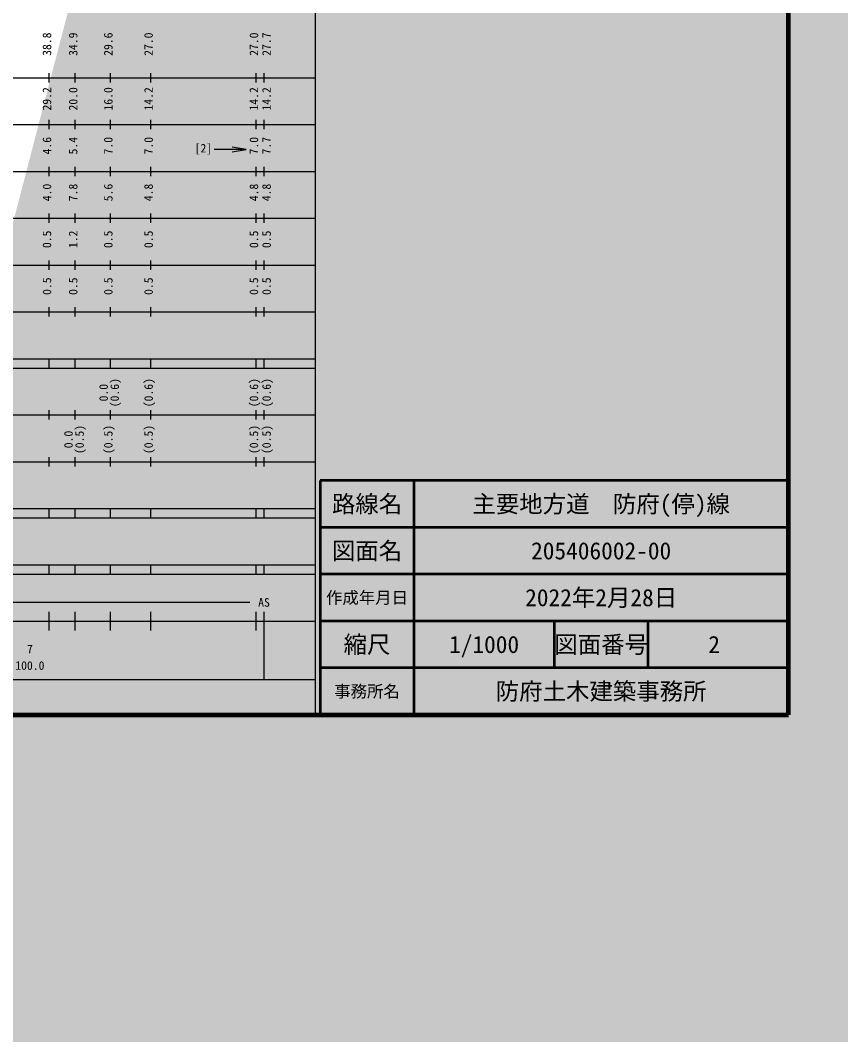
# Model space of a CAD drawing. Units: millimetres on the paper, enlarged 1000 times. Extents: x -55602354 to 84056675, y -218924267 to 380000.
# Drawn here: x 515950 to 691159, y -48329 to 168272 of the extents above; entities that cross this region are included whole.
import ezdxf
from ezdxf.enums import TextEntityAlignment as Align

# ---------------------------------------------------------------- set-up
doc = ezdxf.new("R2010")
doc.units = ezdxf.units.MM
doc.header["$LTSCALE"] = 1000
for name, color, linetype, lineweight in [('M-STR-STRC', 7, 'Continuous', 25), ('M-TTL', 2, 'Continuous', 140), ('M-TTL-BAND', 7, 'Continuous', 25), ('M-TTL-FRAM', 2, 'Continuous', 50), ('M-TTL-LINE', 7, 'Continuous', 50)]:
    doc.layers.add(name, color=color, linetype=linetype, lineweight=lineweight)
doc.layers.add('M-TTL-TXT', color=7, linetype='Continuous')
doc.styles.add('ＭＳ ゴシック', font='')
doc.styles.get('ＭＳ ゴシック').set_extended_font_data('MS Gothic')

# ---------------------------------------------------------------- blocks, each defined once
blk = doc.blocks.new('open_arrow')
at = {"color": 0, "linetype": 'Continuous', "lineweight": -2}
blk.add_lwpolyline([(7.5, 1.25), (0, 0), (7.5, -1.25)], dxfattribs=at)

msp = doc.modelspace()

# ---------------------------------------------------------------- hatches: boundary and pattern name
at = {"layer": 'M-STR-STRC'}
msp.add_hatch(color=256, dxfattribs=at).paths.add_polyline_path([(-55594916, -215317041, 1), (-55594610, -215317070, 1), (-55594305, -215317098, 1), (-55580797, -215307366, 0.41421), (-55580889, -215307431, 0.41421), (-55580745, -215307064, 0.41421), (-55580837, -215307129, 0.41421), (-55580692, -215306761, 0.41421), (-55580785, -215306827, 0.41421), (-55566345, -215305448, 1), (-55566384, -215305752, 1), (-55566423, -215306056, 1), (-55597548, -215332337, 0.41421), (-55597635, -215332409, 0.41421), (-55597517, -215332032, 0.41421), (-55597604, -215332103, 0.41421), (-55597486, -215331727, 0.41421), (-55597573, -215331798, 0.41421), (-55585677, -215342470, 0.41421), (-55585743, -215342562, 0.41421), (-55585726, -215342167, 0.41421), (-55585792, -215342259, 0.41421), (-55585774, -215341865, 0.41421), (-55585841, -215341956, 0.41421), (-55571762, -215344566, 1), (-55571732, -215344261, 1), (-55571703, -215343956, 1), (-55559075, -215335789, 1), (-55559380, -215335758, 1), (-55559685, -215335727, 1), (-55555688, -215322973, 1), (-55555727, -215323277, 1), (-55555767, -215323581, 1), (-55393271, -215354691, 1), (-55393233, -215354387, 1), (-55393196, -215354083, 1), (-55410449, -215351682, 1), (-55410411, -215351378, 1), (-55410374, -215351073, 1), (-55407336, -215338454, 1), (-55407557, -215338427, 1), (-55407777, -215338399, 1), (-55271677, -215370690, 1), (-55271982, -215370659, 1), (-55272287, -215370628, 1), (-55266346, -215358322, 1), (-55266377, -215358627, 1), (-55266407, -215358932, 1), (-55289179, -215367259, 1), (-55289140, -215366955, 1), (-55289100, -215366651, 1), (571140, 349427, -0.39598), (571140, 349427), (571140, 348155), (571851, 348154), (573112, 350484, 0.38568), (573112, 350484)])

# ---------------------------------------------------------------- linework, layer by layer
at = {"layer": 'M-TTL'}
for p, q in [((680000, 20000), (680000, 380000)), ((40000, 20000), (680000, 20000))]:
    msp.add_line(p, q, dxfattribs=at)
at = {"layer": 'M-TTL-BAND'}
for p, q in [((579000, 20000), (579000, 370000)), ((40000, 156000), (579000, 156000)), ((522100, 155000), (522100, 157000)), ((527700, 155000), (527700, 157000)), ((535200, 155000), (535200, 157000)), ((543800, 155000), (543800, 157000)), ((566300, 155000), (566300, 157000)), ((568000, 155000), (568000, 157000)), ((46000, 146000), (579000, 146000)), ((522100, 145000), (522100, 147000)), ((527700, 145000), (527700, 147000)), ((535200, 145000), (535200, 147000)), ((543800, 145000), (543800, 147000)), ((566300, 145000), (566300, 147000)), ((568000, 145000), (568000, 147000)), ((564168, 140673), (557355, 140673)), ((522100, 135000), (522100, 137000)), ((527700, 135000), (527700, 137000)), ((535200, 135000), (535200, 137000)), ((543800, 135000), (543800, 137000)), ((566300, 135000), (566300, 137000)), ((568000, 135000), (568000, 137000)), ((52000, 136000), (579000, 136000)), ((46000, 126000), (579000, 126000)), ((522100, 125000), (522100, 127000)), ((527700, 125000), (527700, 127000)), ((535200, 125000), (535200, 127000)), ((543800, 125000), (543800, 127000)), ((566300, 125000), (566300, 127000)), ((568000, 125000), (568000, 127000)), ((522100, 115000), (522100, 117000)), ((527700, 115000), (527700, 117000)), ((535200, 115000), (535200, 117000)), ((543800, 115000), (543800, 117000)), ((566300, 115000), (566300, 117000)), ((568000, 115000), (568000, 117000)), ((52000, 116000), (579000, 116000)), ((522100, 105000), (522100, 107000)), ((527700, 105000), (527700, 107000)), ((535200, 105000), (535200, 107000)), ((543800, 105000), (543800, 107000)), ((566300, 105000), (566300, 107000)), ((568000, 105000), (568000, 107000)), ((46000, 106000), (579000, 106000)), ((40000, 96000), (579000, 96000)), ((522100, 94000), (522100, 96000)), ((527700, 94000), (527700, 96000)), ((535200, 94000), (535200, 96000)), ((543800, 94000), (543800, 96000)), ((566300, 94000), (566300, 96000)), ((568000, 94000), (568000, 96000)), ((40000, 94000), (579000, 94000)), ((522100, 83000), (522100, 85000)), ((527700, 83000), (527700, 85000)), ((535200, 83000), (535200, 85000)), ((543800, 83000), (543800, 85000)), ((566300, 83000), (566300, 85000)), ((568000, 83000), (568000, 85000)), ((49000, 84000), (579000, 84000)), ((40000, 74000), (579000, 74000)), ((522100, 73000), (522100, 75000)), ((527700, 73000), (527700, 75000)), ((535200, 73000), (535200, 75000)), ((543800, 73000), (543800, 75000)), ((566300, 73000), (566300, 75000)), ((568000, 73000), (568000, 75000)), ((40000, 64000), (579000, 64000)), ((522100, 62000), (522100, 64000)), ((527700, 62000), (527700, 64000)), ((535200, 62000), (535200, 64000)), ((543800, 62000), (543800, 64000)), ((566300, 62000), (566300, 64000)), ((568000, 62000), (568000, 64000)), ((40000, 62000), (579000, 62000)), ((40000, 52000), (579000, 52000)), ((522100, 50000), (522100, 52000)), ((527700, 50000), (527700, 52000)), ((535200, 50000), (535200, 52000)), ((543800, 50000), (543800, 52000)), ((566300, 50000), (566300, 52000)), ((568000, 50000), (568000, 52000)), ((40000, 50000), (579000, 50000)), ((71000, 44000), (565000, 44000)), ((522100, 38000), (522100, 42000)), ((527700, 38000), (527700, 42000)), ((535200, 38000), (535200, 42000)), ((543800, 38000), (543800, 42000)), ((566300, 38000), (566300, 42000)), ((568000, 27500), (568000, 42000)), ((40000, 40000), (579000, 40000)), ((68000, 27500), (579000, 27500))]:
    msp.add_line(p, q, dxfattribs=at)
at = {"layer": 'M-TTL-FRAM'}
for p, q in [((680000, 70000), (580000, 70000)), ((580000, 70000), (580000, 20000))]:
    msp.add_line(p, q, dxfattribs=at)
at = {"layer": 'M-TTL-LINE'}
for p, q in [((600000, 70000), (600000, 20000)), ((680000, 60000), (580000, 60000)), ((680000, 50000), (580000, 50000)), ((680000, 40000), (580000, 40000)), ((630000, 40000), (630000, 30000)), ((650000, 40000), (650000, 30000)), ((680000, 30000), (580000, 30000))]:
    msp.add_line(p, q, dxfattribs=at)

# ---------------------------------------------------------------- block references
at = {"layer": 'M-TTL-BAND', "xscale": 400, "yscale": 400, "rotation": 180}
msp.add_blockref('open_arrow', (564168, 140673), dxfattribs=at)

# ---------------------------------------------------------------- texts
at = {"layer": 'M-TTL-BAND', "style": 'ＭＳ ゴシック'}
for s, p in [('38.8', (523100, 163174)), ('34.9', (528700, 163174)), ('29.6', (536200, 163174)), ('27.0', (544800, 163174)), ('27.0', (567300, 163174)), ('27.7', (570000, 163174)), ('29.2', (523100, 151500)), ('20.0', (528700, 151500)), ('16.0', (536200, 151500)), ('14.2', (544800, 151500)), ('14.2', (567300, 151500)), ('14.2', (570000, 151500)), ('4.6', (523100, 141500)), ('5.4', (528700, 141500)), ('7.0', (536200, 141500)), ('7.0', (544800, 141500)), ('7.0', (567300, 141500)), ('7.7', (570000, 141500)), ('4.0', (523100, 131500)), ('7.8', (528700, 131500)), ('5.6', (536200, 131500)), ('4.8', (544800, 131500)), ('4.8', (567300, 131500)), ('4.8', (570000, 131500)), ('0.5', (523100, 121500)), ('1.2', (528700, 121500)), ('0.5', (536200, 121500)), ('0.5', (544800, 121500)), ('0.5', (567300, 121500)), ('0.5', (570000, 121500)), ('0.5', (523100, 111500)), ('0.5', (528700, 111500)), ('0.5', (536200, 111500)), ('0.5', (544800, 111500)), ('0.5', (567300, 111500)), ('0.5', (570000, 111500)), ('(0.6)', (537570, 88764)), ('(0.6)', (544800, 88764)), ('(0.6)', (567300, 88764)), ('(0.6)', (570000, 88764)), ('0.0', (535200, 88764)), ('0.0', (527700, 78764)), ('(0.5)', (530070, 78764)), ('(0.5)', (536200, 78764)), ('(0.5)', (544800, 78764)), ('(0.5)', (567300, 78764)), ('(0.5)', (570000, 78764))]:
    msp.add_text(s, height=1833, rotation=90, dxfattribs=at).set_placement(p, align=Align.BOTTOM_CENTER)
for s, p in [('[2]', (555050, 139500)), ('AS', (568000, 42500)), ('7', (518000, 32523)), ('100.0', (518000, 29033))]:
    msp.add_text(s, height=1833, dxfattribs=at).set_placement(p, align=Align.BOTTOM_CENTER)
at = {"layer": 'M-TTL-TXT', "style": 'ＭＳ ゴシック'}
for s, height, p in [('路線名', 3666, (590000, 65000)), ('路線名', 3666, (590000, 65000)), ('主要地方道\u3000防府(停)線', 3666, (640000, 65000)), ('図面名', 3666, (590000, 55000)), ('図面名', 3666, (590000, 55000)), ('205406002-00', 3666, (640000, 55000)), ('作成年月日', 2566, (590000, 45000)), ('作成年月日', 2566, (590000, 45000)), ('2022年2月28日', 3666, (640000, 45000)), ('縮尺', 3666, (590000, 35000)), ('縮尺', 3666, (590000, 35000)), ('1/1000', 3666, (615000, 35000)), ('図面番号', 3666, (640000, 35000)), ('図面番号', 3666, (640000, 35000)), ('2', 3666, (664125, 35000)), ('事務所名', 2566, (590000, 25000)), ('事務所名', 2566, (590000, 25000)), ('防府土木建築事務所', 3666, (640000, 25000))]:
    msp.add_text(s, height=height, dxfattribs=at).set_placement(p, align=Align.MIDDLE_CENTER)

doc.saveas('drawing.dxf')
